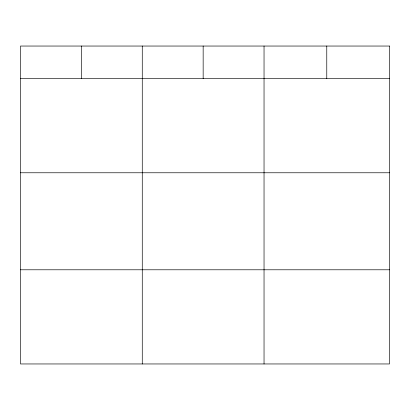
<?xml version="1.0" encoding="UTF-8"?>
<svg xmlns="http://www.w3.org/2000/svg" width="410" height="410" viewBox="0 0 410 410"><rect width="100%" height="100%" fill="white"/><g stroke="black" fill="none" stroke-linecap="round" stroke-linejoin="round"><path stroke-width="0.61" d="M20.5 78.612L389.5 78.612M20.5 172.774L389.5 172.774M20.5 269.79L389.5 269.79M326.77 46.043L326.77 78.612M264.04 46.043L264.04 363.957M203.155 46.043L203.155 78.612M142.27 46.043L142.27 363.957M81.385 46.043L81.385 78.612M389.5 46.043L20.5 46.043L20.5 363.957L389.5 363.957L389.5 46.043"/></g></svg>
